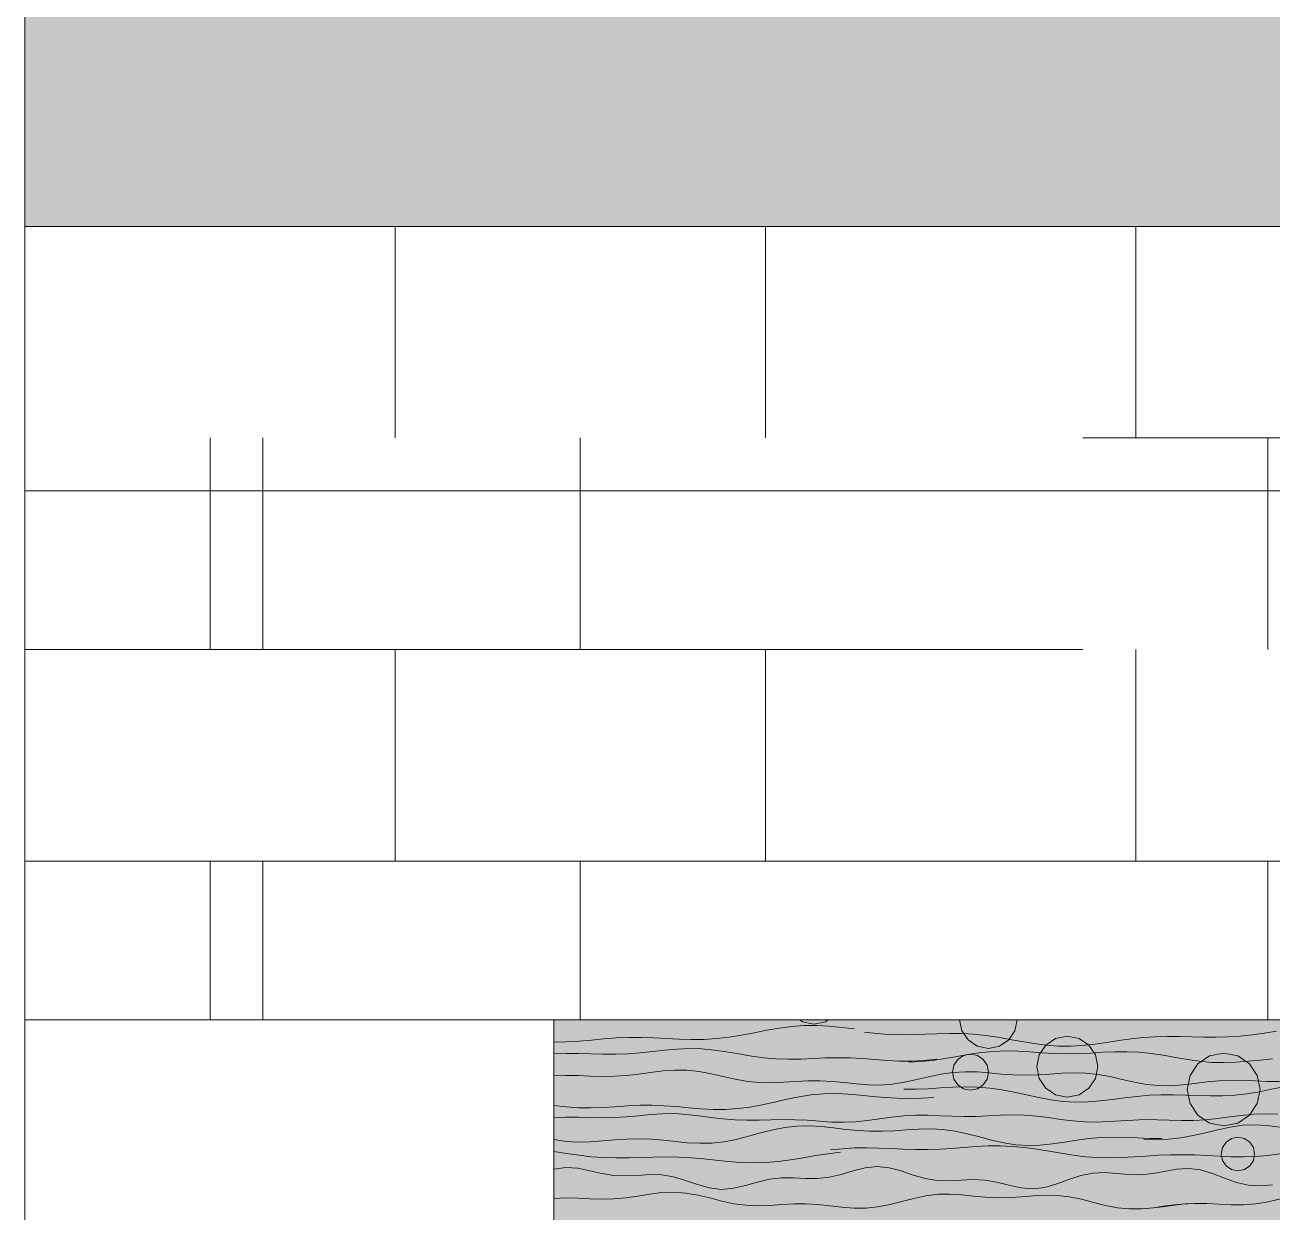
# Model space of a CAD drawing. Header units: metres. Extents: x 0 to 46.1, y -33.1 to 1.9.
# Drawn here: x 8 to 10.358, y -25.864 to -23.619 of the extents above; entities that cross this region are included whole.
import ezdxf

# ---------------------------------------------------------------- set-up
doc = ezdxf.new("R2010")
doc.units = ezdxf.units.M
doc.header["$LTSCALE"] = 0.02
doc.layers.add('AB_EXT_BANDES', color=8, linetype='Continuous', lineweight=9)
doc.layers.add('CONTEXT', color=7, linetype='Continuous', lineweight=13, true_color=0x787878)
doc.layers.add('SEEN', color=7, linetype='Continuous', lineweight=20, true_color=0x000000)
doc.layers.add('FILL_(240, 240, 240)', color=7, linetype='Continuous', true_color=0xf0f0f0)
doc.layers.add('FILL_restaurant', color=7, linetype='Continuous', true_color=0xf5ded7)

msp = doc.modelspace()

# ---------------------------------------------------------------- hatches: boundary and pattern name
at = {"layer": 'FILL_(240, 240, 240)'}
msp.add_hatch(color=256, dxfattribs=at).paths.add_polyline_path([(19, -28), (19, -25.5), (9, -25.5), (9, -28), (19, -28)])
at = {"layer": 'FILL_restaurant'}
msp.add_hatch(color=256, dxfattribs=at).paths.add_polyline_path([(22, -24), (22, -17), (8, -17), (8, -24), (22, -24)])

# ---------------------------------------------------------------- linework, layer by layer
at = {"layer": 'AB_EXT_BANDES', "lineweight": 9, "true_color": 0x606060, "transparency": 33554597}
for points in [[(8, -24.4), (8, -24)], [(8.7, -24.4), (8.7, -24)], [(9.4, -24.4), (9.4, -24)], [(10, -24), (12, -24)], [(10.1, -24.4), (10.1, -24)], [(8.35, -24.8), (8.35, -24.4)], [(8.45, -24.8), (8.45, -24.4)], [(9.05, -24.8), (9.05, -24.4)], [(10, -24.4), (12, -24.4)], [(10.35, -24.8), (10.35, -24.4)], [(8, -24.8), (10, -24.8)], [(8, -25.2), (8, -24.8)], [(8.7, -25.2), (8.7, -24.8)], [(9.4, -25.2), (9.4, -24.8)], [(10.1, -25.2), (10.1, -24.8)], [(8, -25.2), (10, -25.2)], [(8.35, -25.5), (8.35, -25.2)], [(8.45, -25.5), (8.45, -25.2)], [(9.05, -25.5), (9.05, -25.2)], [(10, -25.2), (12, -25.2)], [(10.35, -25.5), (10.35, -25.2)]]:
    msp.add_lwpolyline(points, dxfattribs=at)
at = {"layer": 'CONTEXT'}
for points in [[(8, -24), (22, -24), (23.8, -24), (23.8, -25.5), (19, -25.5), (9, -25.5), (8, -25.5), (8, -24)], [(20, -24.5), (20, -28.6061), (17.977, -29), (8, -29), (8, -24.5), (20, -24.5)], [(9, -28), (19, -28), (19, -25.5), (9, -25.5), (9, -28)]]:
    msp.add_lwpolyline(points, close=True, dxfattribs=at)
at = {"layer": 'CONTEXT', "lineweight": 9, "transparency": 33554470}
for points in [[(9, -25.5423), (9.0237, -25.542), (9.0473, -25.5405), (9.071, -25.5385), (9.0947, -25.5363), (9.1183, -25.5346), (9.142, -25.5336), (9.1657, -25.5336), (9.1894, -25.5343), (9.213, -25.5356), (9.2367, -25.5368), (9.2604, -25.5376), (9.284, -25.5373), (9.3077, -25.5358), (9.3314, -25.5331), (9.355, -25.5292), (9.3787, -25.5246), (9.4024, -25.52), (9.426, -25.5158), (9.4497, -25.5127), (9.4734, -25.5111), (9.497, -25.511), (9.5207, -25.5123), (9.5444, -25.5146), (9.5681, -25.5174)], [(9.5189, -25.5), (9.5132, -25.5039), (9.4916, -25.5082), (9.4701, -25.5039), (9.4643, -25.5)], [(9.876, -25.5), (9.8717, -25.5211), (9.86, -25.5384), (9.8427, -25.5501), (9.8215, -25.5544), (9.8003, -25.5501), (9.783, -25.5384), (9.7713, -25.5211), (9.7671, -25.5)], [(9.5874, -25.5238), (9.6103, -25.5262), (9.6332, -25.5278), (9.6561, -25.5284), (9.679, -25.5283), (9.7019, -25.5276), (9.7248, -25.5267), (9.7477, -25.5262), (9.7706, -25.5264), (9.7935, -25.5276), (9.8164, -25.53), (9.8392, -25.5333), (9.8621, -25.5373), (9.885, -25.5415), (9.9079, -25.5453), (9.9308, -25.5482), (9.9537, -25.5499), (9.9766, -25.55), (9.9995, -25.5488), (10.0224, -25.5463), (10.0453, -25.5431), (10.0682, -25.5396), (10.0911, -25.5364), (10.114, -25.5339), (10.1369, -25.5323), (10.1598, -25.5316), (10.1827, -25.5318), (10.2056, -25.5324), (10.2285, -25.5331), (10.2514, -25.5332), (10.2743, -25.5326), (10.2972, -25.5311), (10.3201, -25.5285), (10.343, -25.5252), (10.3659, -25.5215)], [(10.0285, -25.5888), (10.0239, -25.6114), (10.0115, -25.6297), (9.9932, -25.6421), (9.9706, -25.6467), (9.9481, -25.6421), (9.9298, -25.6297), (9.9174, -25.6114), (9.9128, -25.5888), (9.9174, -25.5663), (9.9298, -25.5479), (9.9481, -25.5356), (9.9706, -25.531), (9.9932, -25.5356), (10.0115, -25.5479), (10.0239, -25.5663), (10.0285, -25.5888)], [(9, -25.5647), (9.0233, -25.5637), (9.0467, -25.5637), (9.07, -25.5644), (9.0933, -25.5651), (9.1166, -25.5652), (9.14, -25.5645), (9.1633, -25.5627), (9.1866, -25.5603), (9.21, -25.5578), (9.2333, -25.5557), (9.2566, -25.5547), (9.2799, -25.5553), (9.3033, -25.5574), (9.3266, -25.5608), (9.3499, -25.5648), (9.3733, -25.5688), (9.3966, -25.572), (9.4199, -25.5741), (9.4433, -25.5748), (9.4666, -25.5744), (9.4899, -25.5734), (9.5132, -25.5724), (9.5366, -25.5719), (9.5599, -25.5722), (9.5832, -25.5735), (9.6066, -25.5753), (9.6299, -25.5772), (9.6532, -25.5786), (9.6765, -25.5787), (9.6999, -25.5774), (9.7232, -25.5747)], [(9.6709, -25.5803), (9.6938, -25.5794), (9.7167, -25.577), (9.7396, -25.5735), (9.7625, -25.5694), (9.7855, -25.5654), (9.8084, -25.562), (9.8313, -25.5599), (9.8542, -25.5592), (9.8771, -25.5597), (9.9, -25.5611), (9.923, -25.5627), (9.9459, -25.564), (9.9688, -25.5645), (9.9917, -25.5642), (10.0146, -25.5631), (10.0375, -25.5617), (10.0605, -25.5607), (10.0834, -25.5605), (10.1063, -25.5615), (10.1292, -25.5639), (10.1521, -25.5673), (10.175, -25.5714), (10.1979, -25.5754), (10.2209, -25.5787), (10.2438, -25.5807), (10.2667, -25.5812), (10.2896, -25.5803), (10.3125, -25.5785), (10.3354, -25.5763), (10.3584, -25.5743)], [(9.8217, -25.5993), (9.819, -25.6126), (9.8117, -25.6235), (9.8008, -25.6308), (9.7875, -25.6335), (9.7742, -25.6308), (9.7634, -25.6235), (9.7561, -25.6126), (9.7534, -25.5993), (9.7561, -25.5861), (9.7634, -25.5752), (9.7742, -25.5679), (9.7875, -25.5652), (9.8008, -25.5679), (9.8117, -25.5752), (9.819, -25.5861), (9.8217, -25.5993)], [(10.3351, -25.632), (10.3297, -25.6588), (10.3149, -25.6807), (10.2931, -25.6954), (10.2663, -25.7008), (10.2395, -25.6954), (10.2176, -25.6807), (10.2029, -25.6588), (10.1975, -25.632), (10.2029, -25.6053), (10.2176, -25.5834), (10.2395, -25.5686), (10.2663, -25.5632), (10.2931, -25.5686), (10.3149, -25.5834), (10.3297, -25.6053), (10.3351, -25.632)], [(9, -25.6064), (9.0229, -25.6054), (9.0457, -25.6057), (9.0686, -25.6066), (9.0915, -25.6074), (9.1143, -25.6071), (9.1372, -25.6056), (9.1601, -25.6029), (9.1829, -25.5997), (9.2058, -25.5968), (9.2286, -25.5953), (9.2515, -25.5957), (9.2744, -25.5983), (9.2972, -25.6026), (9.3201, -25.6077), (9.343, -25.6128), (9.3658, -25.6167), (9.3887, -25.6189), (9.4116, -25.6194), (9.4344, -25.6184), (9.4573, -25.617), (9.4802, -25.6159), (9.503, -25.6157), (9.5259, -25.6169), (9.5487, -25.619), (9.5716, -25.6214), (9.5945, -25.6232), (9.6173, -25.6236), (9.6402, -25.6219), (9.6631, -25.6184), (9.6859, -25.6134), (9.7088, -25.608), (9.7317, -25.6032), (9.7545, -25.5998), (9.7774, -25.5984), (9.8003, -25.5989), (9.8231, -25.6006), (9.846, -25.6028), (9.8689, -25.6044), (9.8917, -25.605), (9.9146, -25.6044), (9.9374, -25.6029), (9.9603, -25.6012), (9.9832, -25.6004), (10.006, -25.601), (10.0289, -25.6035), (10.0518, -25.6077), (10.0746, -25.6129), (10.0975, -25.6182), (10.1204, -25.6223), (10.1432, -25.6247), (10.1661, -25.625), (10.189, -25.6234), (10.2118, -25.6207), (10.2347, -25.6178), (10.2575, -25.6156), (10.2804, -25.6146), (10.3033, -25.6148), (10.3261, -25.6158), (10.349, -25.6169), (10.3719, -25.617)], [(9.6617, -25.6316), (9.6849, -25.6315), (9.708, -25.6305), (9.7312, -25.6291), (9.7544, -25.6277), (9.7776, -25.6271), (9.8007, -25.6276), (9.8239, -25.6295), (9.8471, -25.6328), (9.8703, -25.6373), (9.8935, -25.6424), (9.9166, -25.6474), (9.9398, -25.6516), (9.963, -25.6546), (9.9862, -25.6559), (10.0093, -25.6555), (10.0325, -25.6537), (10.0557, -25.651), (10.0789, -25.6479), (10.102, -25.645), (10.1252, -25.6429), (10.1484, -25.6419), (10.1716, -25.6419), (10.1947, -25.6426), (10.2179, -25.6436), (10.2411, -25.6443), (10.2643, -25.6441), (10.2874, -25.6428), (10.3106, -25.6401), (10.3338, -25.6363), (10.357, -25.6317), (10.3801, -25.627)], [(9, -25.662), (9.0232, -25.6651), (9.0463, -25.6667), (9.0695, -25.6669), (9.0927, -25.666), (9.1159, -25.6645), (9.139, -25.6629), (9.1622, -25.6619), (9.1854, -25.6617), (9.2086, -25.6626), (9.2317, -25.6642), (9.2549, -25.6664), (9.2781, -25.6684), (9.3013, -25.6696), (9.3244, -25.6697), (9.3476, -25.6682), (9.3708, -25.6652), (9.3939, -25.6608), (9.4171, -25.6557), (9.4403, -25.6505), (9.4635, -25.6458), (9.4866, -25.6423), (9.5098, -25.6402), (9.533, -25.6398), (9.5562, -25.6408), (9.5793, -25.6428), (9.6025, -25.6451), (9.6257, -25.6472), (9.6489, -25.6486), (9.672, -25.649), (9.6952, -25.6484), (9.7184, -25.6472)], [(9, -25.6859), (9.0228, -25.6846), (9.0456, -25.6845), (9.0684, -25.685), (9.0913, -25.6854), (9.1141, -25.6851), (9.1369, -25.6838), (9.1597, -25.6818), (9.1825, -25.6796), (9.2053, -25.678), (9.2281, -25.6777), (9.2509, -25.679), (9.2738, -25.6816), (9.2966, -25.6847), (9.3194, -25.6876), (9.3422, -25.6896), (9.365, -25.6903), (9.3878, -25.69), (9.4106, -25.6892), (9.4334, -25.6887), (9.4563, -25.6891), (9.4791, -25.6903), (9.5019, -25.692), (9.5247, -25.6935), (9.5475, -25.694), (9.5703, -25.6932), (9.5931, -25.6909), (9.6159, -25.6877), (9.6388, -25.6845), (9.6616, -25.6819), (9.6844, -25.6806), (9.7072, -25.6806), (9.73, -25.6816), (9.7528, -25.6827), (9.7756, -25.6833), (9.7984, -25.683), (9.8213, -25.682), (9.8441, -25.6808), (9.8669, -25.6801), (9.8897, -25.6805), (9.9125, -25.6823), (9.9353, -25.6852), (9.9581, -25.6885), (9.9809, -25.6915), (10.0038, -25.6933), (10.0266, -25.6937), (10.0494, -25.6928), (10.0722, -25.6912), (10.095, -25.6898), (10.1178, -25.689), (10.1406, -25.6892), (10.1635, -25.6899), (10.1863, -25.6906), (10.2091, -25.6907), (10.2319, -25.6895), (10.2547, -25.6871), (10.2775, -25.6839), (10.3003, -25.6809), (10.3231, -25.6786), (10.346, -25.6779), (10.3688, -25.6786)], [(10.1155, -25.7266), (10.1388, -25.7271), (10.1621, -25.7262), (10.1854, -25.7235), (10.2086, -25.7192), (10.2319, -25.7137), (10.2552, -25.708), (10.2785, -25.703), (10.3017, -25.6997), (10.325, -25.6986), (10.3483, -25.6999), (10.3716, -25.7031)], [(9, -25.7268), (9.023, -25.7301), (9.046, -25.7315), (9.069, -25.7311), (9.0919, -25.7294), (9.1149, -25.7274), (9.1379, -25.7258), (9.1609, -25.7252), (9.1839, -25.726), (9.2069, -25.7278), (9.2299, -25.7303), (9.2529, -25.7326), (9.2758, -25.7338), (9.2988, -25.7333), (9.3218, -25.7308), (9.3448, -25.7263), (9.3678, -25.7204), (9.3908, -25.7141), (9.4138, -25.7082), (9.4367, -25.7036), (9.4597, -25.7011), (9.4827, -25.7006), (9.5057, -25.702), (9.5287, -25.7045), (9.5517, -25.7074), (9.5747, -25.7098), (9.5976, -25.7111), (9.6206, -25.7111), (9.6436, -25.7099), (9.6666, -25.7083), (9.6896, -25.7068), (9.7126, -25.7064), (9.7356, -25.7077), (9.7586, -25.7109), (9.7815, -25.7157), (9.8045, -25.7216), (9.8275, -25.7277), (9.8505, -25.733), (9.8735, -25.7367), (9.8965, -25.7382), (9.9195, -25.7375), (9.9424, -25.735), (9.9654, -25.7314), (9.9884, -25.7276), (10.0114, -25.7245), (10.0344, -25.7225), (10.0574, -25.7219), (10.0804, -25.7225), (10.1033, -25.7236), (10.1263, -25.7245), (10.1493, -25.7244)], [(10.3248, -25.7541), (10.3224, -25.7665), (10.3156, -25.7765), (10.3055, -25.7833), (10.2932, -25.7858), (10.2808, -25.7833), (10.2707, -25.7765), (10.264, -25.7665), (10.2615, -25.7541), (10.264, -25.7418), (10.2707, -25.7317), (10.2808, -25.7249), (10.2932, -25.7224), (10.3055, -25.7249), (10.3156, -25.7317), (10.3224, -25.7418), (10.3248, -25.7541)], [(9.5227, -25.7464), (9.5456, -25.7439), (9.5686, -25.7425), (9.5916, -25.7422), (9.6145, -25.7427), (9.6375, -25.7437), (9.6605, -25.7448), (9.6834, -25.7455), (9.7064, -25.7455), (9.7294, -25.7448), (9.7523, -25.7434), (9.7753, -25.7416), (9.7983, -25.7399), (9.8212, -25.7388), (9.8442, -25.7385), (9.8672, -25.7395), (9.8901, -25.7416), (9.9131, -25.7448), (9.9361, -25.7487), (9.959, -25.7527), (9.982, -25.7564), (10.005, -25.7592), (10.0279, -25.7609), (10.0509, -25.7614), (10.0739, -25.7608), (10.0968, -25.7595), (10.1198, -25.7579), (10.1428, -25.7564), (10.1657, -25.7555), (10.1887, -25.7553), (10.2117, -25.7558), (10.2346, -25.7569), (10.2576, -25.7582), (10.2806, -25.7591), (10.3035, -25.7594), (10.3265, -25.7587), (10.3495, -25.7568), (10.3724, -25.7539)], [(9, -25.7493), (9.0236, -25.753), (9.0471, -25.7565), (9.0707, -25.7592), (9.0942, -25.7609), (9.1178, -25.7615), (9.1414, -25.7613), (9.1649, -25.7606), (9.1885, -25.7599), (9.212, -25.7596), (9.2356, -25.7601), (9.2592, -25.7614), (9.2827, -25.7634), (9.3063, -25.7658), (9.3298, -25.7682), (9.3534, -25.7699), (9.3769, -25.7706), (9.4005, -25.77), (9.4241, -25.768), (9.4476, -25.7649), (9.4712, -25.761), (9.4947, -25.757), (9.5183, -25.7534), (9.5419, -25.7507)], [(9, -25.7824), (9.0226, -25.7795), (9.0453, -25.7809), (9.0679, -25.7855), (9.0906, -25.7907), (9.1132, -25.7945), (9.1358, -25.7955), (9.1585, -25.7944), (9.1811, -25.793), (9.2038, -25.7935), (9.2264, -25.7972), (9.2491, -25.8039), (9.2717, -25.8118), (9.2943, -25.8181), (9.317, -25.8208), (9.3396, -25.8189), (9.3623, -25.8135), (9.3849, -25.807), (9.4075, -25.8016), (9.4302, -25.7991), (9.4528, -25.7993), (9.4755, -25.8005), (9.4981, -25.8006), (9.5207, -25.798), (9.5434, -25.7926), (9.566, -25.7858), (9.5887, -25.7801), (9.6113, -25.7778), (9.6339, -25.7801), (9.6566, -25.7861), (9.6792, -25.7937), (9.7019, -25.8004), (9.7245, -25.8041), (9.7472, -25.8047), (9.7698, -25.8034), (9.7924, -25.8024), (9.8151, -25.8036), (9.8377, -25.8075), (9.8604, -25.813), (9.883, -25.8179), (9.9056, -25.8197), (9.9283, -25.8172), (9.9509, -25.8107), (9.9736, -25.8023), (9.9962, -25.7948), (10.0188, -25.7901), (10.0415, -25.7891), (10.0641, -25.7906), (10.0868, -25.7927), (10.1094, -25.7931), (10.1321, -25.7909), (10.1547, -25.7869), (10.1773, -25.7829), (10.2, -25.7816), (10.2226, -25.7842), (10.2453, -25.7908), (10.2679, -25.7995), (10.2905, -25.8076), (10.3132, -25.8128), (10.3358, -25.814), (10.3585, -25.8121)], [(9, -25.8382), (9.0227, -25.8371), (9.0454, -25.8375), (9.068, -25.8386), (9.0907, -25.8393), (9.1134, -25.8387), (9.1361, -25.8367), (9.1587, -25.8334), (9.1814, -25.8298), (9.2041, -25.827), (9.2268, -25.8262), (9.2494, -25.8278), (9.2721, -25.8317), (9.2948, -25.8371), (9.3175, -25.8429), (9.3401, -25.8479), (9.3628, -25.8509), (9.3855, -25.8519), (9.4082, -25.8512), (9.4308, -25.8496), (9.4535, -25.8483), (9.4762, -25.8481), (9.4989, -25.8493), (9.5215, -25.8517), (9.5442, -25.8544), (9.5669, -25.8563), (9.5896, -25.8563), (9.6122, -25.8541), (9.6349, -25.8496), (9.6576, -25.8438), (9.6803, -25.8379), (9.7029, -25.833), (9.7256, -25.8302), (9.7483, -25.8297), (9.771, -25.8311), (9.7936, -25.8334), (9.8163, -25.8355), (9.839, -25.8366), (9.8617, -25.8362), (9.8843, -25.8347), (9.907, -25.8328), (9.9297, -25.8317), (9.9524, -25.8322), (9.975, -25.8349), (9.9977, -25.8396), (10.0204, -25.8454), (10.0431, -25.8512), (10.0657, -25.8556), (10.0884, -25.8579), (10.1111, -25.8577), (10.1338, -25.8555), (10.1564, -25.8523), (10.1791, -25.8493), (10.2018, -25.8473)], [(10.1414, -25.8552), (10.1646, -25.8518), (10.1878, -25.8491), (10.211, -25.8477), (10.2342, -25.8478), (10.2574, -25.8489), (10.2806, -25.8501), (10.3038, -25.8501), (10.327, -25.8482), (10.3502, -25.8443), (10.3735, -25.8389)]]:
    msp.add_lwpolyline(points, dxfattribs=at)
at = {"layer": 'SEEN'}
for points in [[(22, -24), (22, -17), (8, -17), (8, -24), (22, -24)], [(19, -28), (19, -25.5), (9, -25.5), (9, -28), (19, -28)]]:
    msp.add_lwpolyline(points, close=True, dxfattribs=at)

doc.saveas('drawing.dxf')
